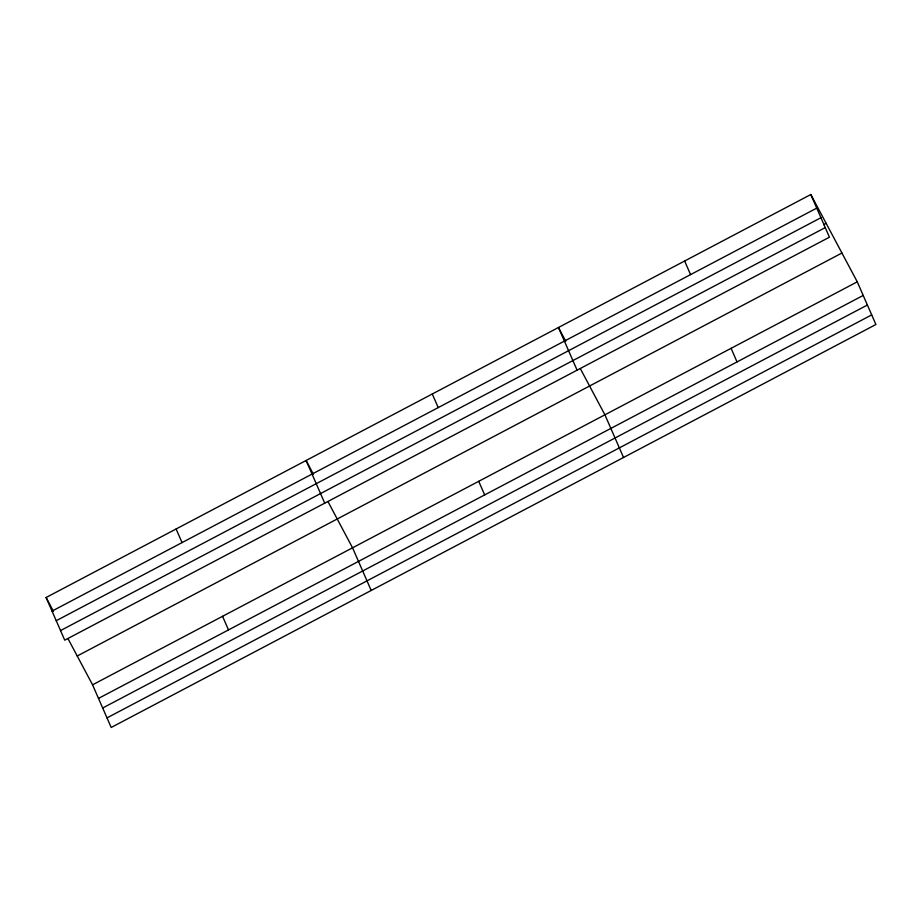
<?xml version="1.0" encoding="UTF-8"?>
<svg xmlns="http://www.w3.org/2000/svg" width="922" height="922" viewBox="0 0 922 922"><rect width="100%" height="100%" fill="white"/><g stroke="black" fill="none" stroke-linecap="round" stroke-linejoin="round"><path stroke-width="1.38" d="M810.807 194.519L829.443 237.185L64.736 640.168L46.1 597.502L810.807 194.519L857.264 281.832L875.9 324.498L111.193 727.481L92.557 684.816L68.009 638.692M52.047 611.102L816.754 208.118M56.23 620.702L820.937 217.707M823.611 224.657L826.135 223.331M60.552 630.579L825.259 227.596M77.229 656.003L841.936 253.02M92.557 684.816L857.264 281.832M98.493 698.415L863.199 295.432M102.688 708.004L867.395 305.021M106.998 717.892L871.705 314.898M565.785 341.29L558.455 327.506L577.091 370.171M580.364 368.685L604.913 414.819L623.549 457.485M313.434 474.265L306.104 460.493L324.74 503.158M328.013 501.672L352.55 547.806L371.197 590.472M46.1 597.502L53.43 611.286M731.088 348.32L737.024 361.92M684.631 261.007L690.566 274.606M478.725 481.307L484.672 494.907M432.28 393.994L438.215 407.593M222.548 616.311L228.495 629.91M176.102 528.998L182.037 542.597"/></g></svg>
